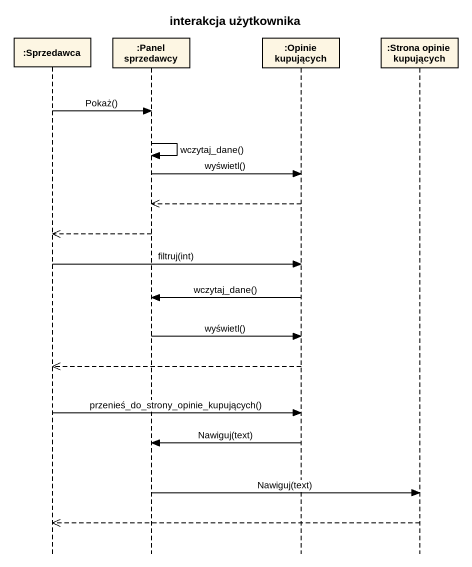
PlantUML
@startuml
title interakcja użytkownika
hide footbox
participant ":Sprzedawca" as Sprzedawca
participant ":Panel sprzedawcy" as Panel_sprzedawcy
participant ":Opinie kupujących" as Opinie_kupujących
participant ":Strona opinie kupujących" as Strona_opinie_kupujących

Sprzedawca -> Panel_sprzedawcy : Pokaż()
Panel_sprzedawcy -> Panel_sprzedawcy : wczytaj_dane()
Panel_sprzedawcy -> Opinie_kupujących : wyświetl()
Opinie_kupujących -->> Panel_sprzedawcy
Panel_sprzedawcy -->> Sprzedawca
Sprzedawca -> Opinie_kupujących : filtruj(int)
Opinie_kupujących -> Panel_sprzedawcy : wczytaj_dane()
Panel_sprzedawcy -> Opinie_kupujących : wyświetl()
Opinie_kupujących -->> Sprzedawca
Sprzedawca -> Opinie_kupujących : przenieś_do_strony_opinie_kupujących()
Opinie_kupujących -> Panel_sprzedawcy : Nawiguj(text)
Panel_sprzedawcy -> Strona_opinie_kupujących : Nawiguj(text)
Strona_opinie_kupujących -->> Sprzedawca
@enduml
